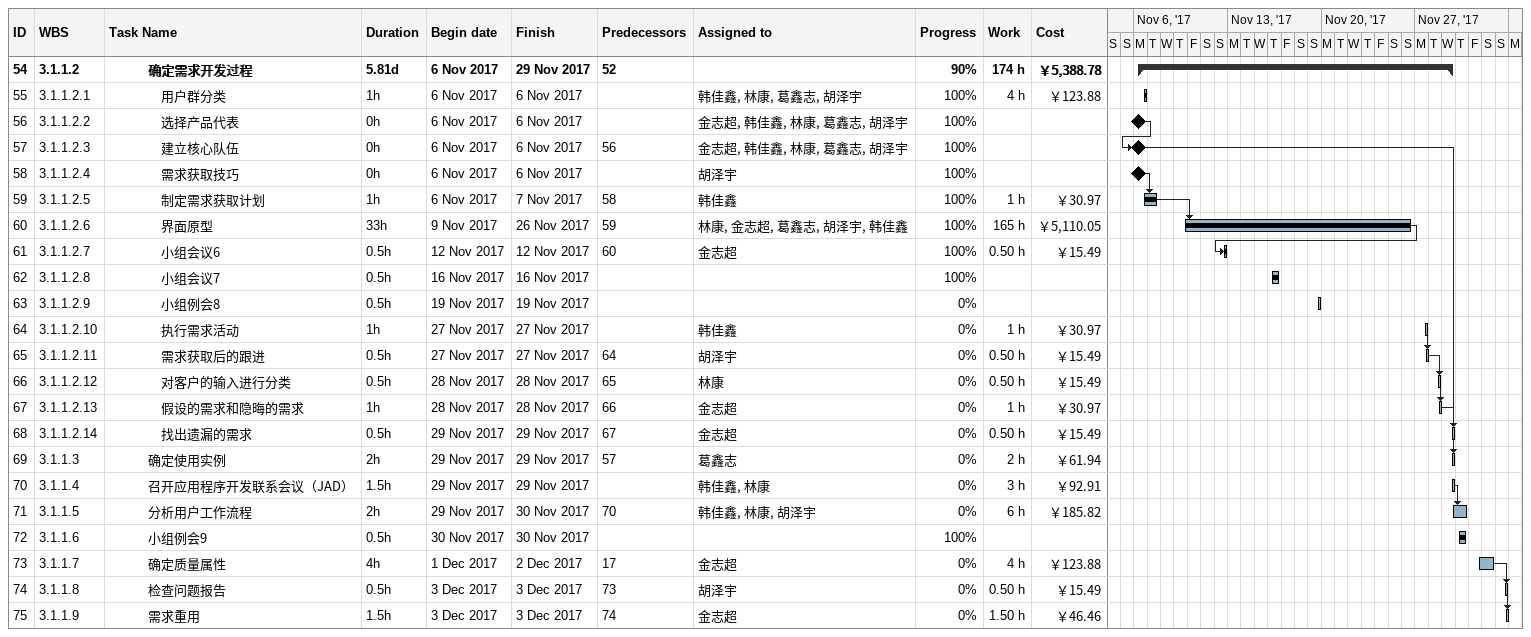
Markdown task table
| ID | WBS | Task | Duration | Start | Finish | Predecessors | Resources | % complete | Work (h) | Cost (￥) |
|---|---|---|---|---|---|---|---|---|---|---|
| 54 | 3.1.1.2 | **确定需求开发过程** | 5.81d | 2017-11-06 | 2017-11-29 | 52 |  | 90 | 174 | 5388.78 |
| 55 | 3.1.1.2.1 | 用户群分类 | 1h | 2017-11-06 | 2017-11-06 |  | 韩佳鑫, 林康, 葛鑫志, 胡泽宇 | 100 | 4 | 123.88 |
| 56 | 3.1.1.2.2 | 选择产品代表 | 0h | 2017-11-06 | 2017-11-06 |  | 金志超, 韩佳鑫, 林康, 葛鑫志, 胡泽宇 | 100 |  |  |
| 57 | 3.1.1.2.3 | 建立核心队伍 | 0h | 2017-11-06 | 2017-11-06 | 56 | 金志超, 韩佳鑫, 林康, 葛鑫志, 胡泽宇 | 100 |  |  |
| 58 | 3.1.1.2.4 | 需求获取技巧 | 0h | 2017-11-06 | 2017-11-06 |  | 胡泽宇 | 100 |  |  |
| 59 | 3.1.1.2.5 | 制定需求获取计划 | 1h | 2017-11-06 | 2017-11-07 | 58 | 韩佳鑫 | 100 | 1 | 30.97 |
| 60 | 3.1.1.2.6 | 界面原型 | 33h | 2017-11-09 | 2017-11-26 | 59 | 林康, 金志超, 葛鑫志, 胡泽宇, 韩佳鑫 | 100 | 165 | 5110.05 |
| 61 | 3.1.1.2.7 | 小组会议6 | 0.5h | 2017-11-12 | 2017-11-12 | 60 | 金志超 | 100 | 0.50 | 15.49 |
| 62 | 3.1.1.2.8 | 小组会议7 | 0.5h | 2017-11-16 | 2017-11-16 |  |  | 100 |  |  |
| 63 | 3.1.1.2.9 | 小组例会8 | 0.5h | 2017-11-19 | 2017-11-19 |  |  | 0 |  |  |
| 64 | 3.1.1.2.10 | 执行需求活动 | 1h | 2017-11-27 | 2017-11-27 |  | 韩佳鑫 | 0 | 1 | 30.97 |
| 65 | 3.1.1.2.11 | 需求获取后的跟进 | 0.5h | 2017-11-27 | 2017-11-27 | 64 | 胡泽宇 | 0 | 0.50 | 15.49 |
| 66 | 3.1.1.2.12 | 对客户的输入进行分类 | 0.5h | 2017-11-28 | 2017-11-28 | 65 | 林康 | 0 | 0.50 | 15.49 |
| 67 | 3.1.1.2.13 | 假设的需求和隐晦的需求 | 1h | 2017-11-28 | 2017-11-28 | 66 | 金志超 | 0 | 1 | 30.97 |
| 68 | 3.1.1.2.14 | 找出遗漏的需求 | 0.5h | 2017-11-29 | 2017-11-29 | 67 | 金志超 | 0 | 0.50 | 15.49 |
| 69 | 3.1.1.3 | 确定使用实例 | 2h | 2017-11-29 | 2017-11-29 | 57 | 葛鑫志 | 0 | 2 | 61.94 |
| 70 | 3.1.1.4 | 召开应用程序开发联系会议（JAD） | 1.5h | 2017-11-29 | 2017-11-29 |  | 韩佳鑫, 林康 | 0 | 3 | 92.91 |
| 71 | 3.1.1.5 | 分析用户工作流程 | 2h | 2017-11-29 | 2017-11-30 | 70 | 韩佳鑫, 林康, 胡泽宇 | 0 | 6 | 185.82 |
| 72 | 3.1.1.6 | 小组例会9 | 0.5h | 2017-11-30 | 2017-11-30 |  |  | 100 |  |  |
| 73 | 3.1.1.7 | 确定质量属性 | 4h | 2017-12-01 | 2017-12-02 | 17 | 金志超 | 0 | 4 | 123.88 |
| 74 | 3.1.1.8 | 检查问题报告 | 0.5h | 2017-12-03 | 2017-12-03 | 73 | 胡泽宇 | 0 | 0.50 | 15.49 |
| 75 | 3.1.1.9 | 需求重用 | 1.5h | 2017-12-03 | 2017-12-03 | 74 | 金志超 | 0 | 1.50 | 46.46 |
